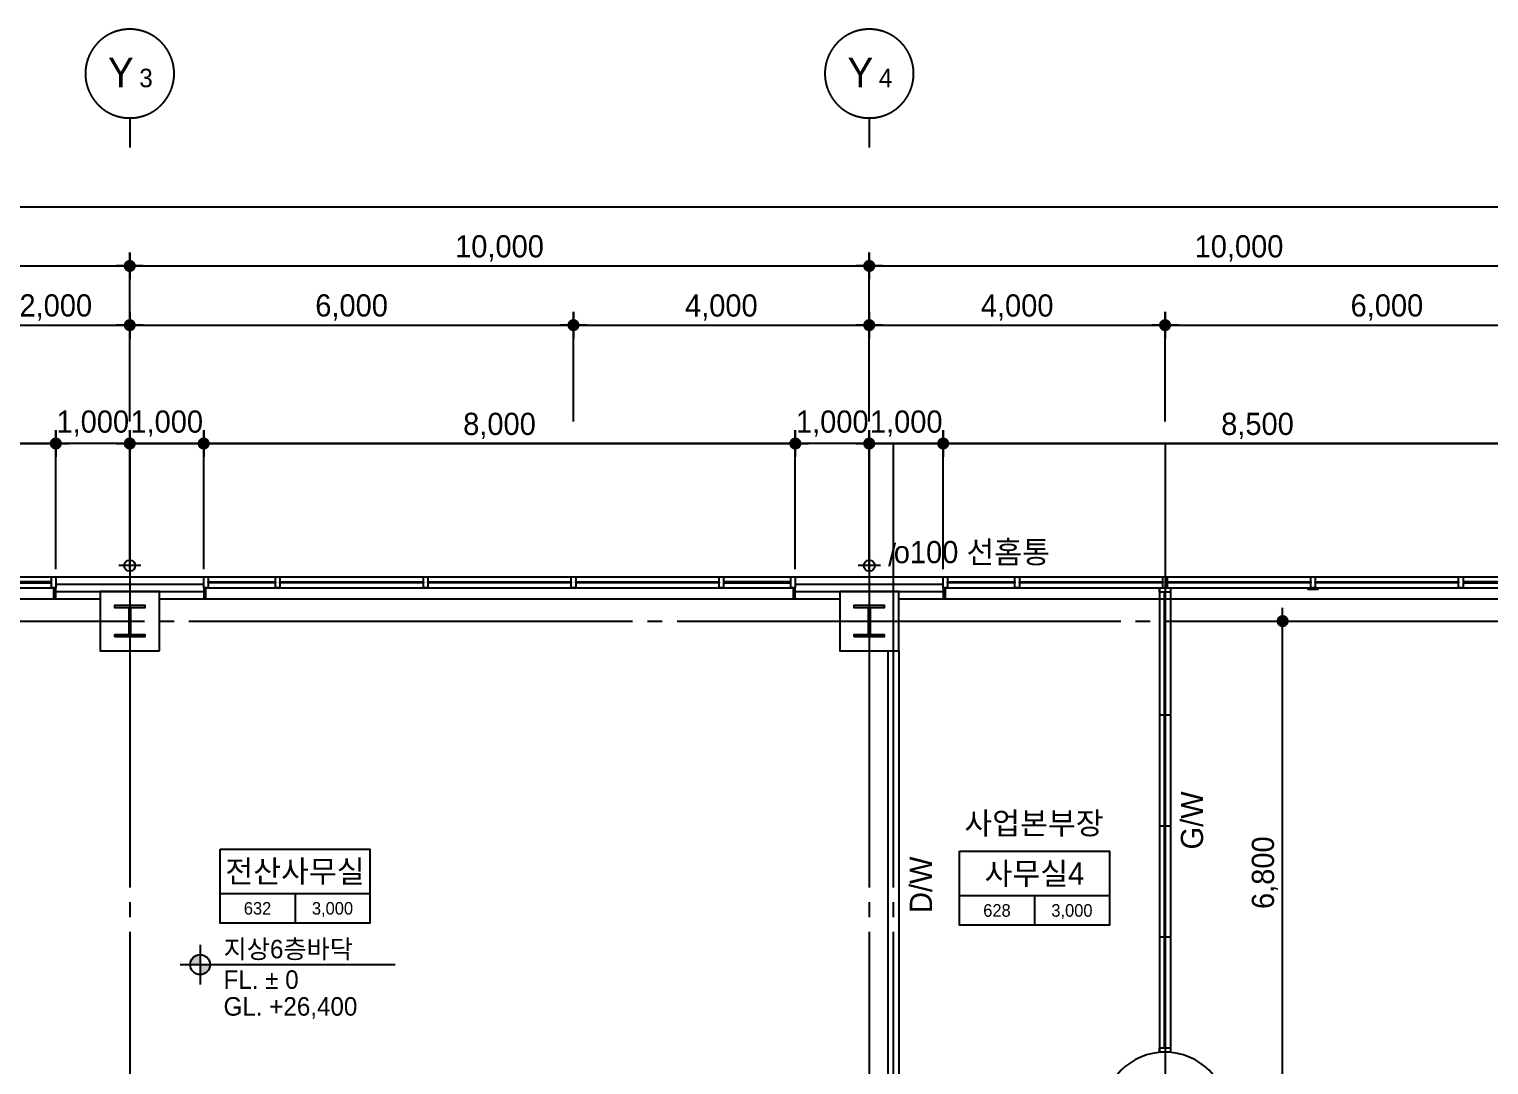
# Model space of a CAD drawing. Extents: x 14411873 to 14490035, y -1804798 to -1750552.
# Drawn here: x 14428513 to 14448251, y -1767545 to -1753549 of the extents above; entities that cross this region are included whole.
import ezdxf
from ezdxf.enums import TextEntityAlignment as Align

# ---------------------------------------------------------------- set-up
doc = ezdxf.new("R2010")
doc.units = 0
doc.header["$LTSCALE"] = 100
doc.header["$MEASUREMENT"] = 0
doc.header["$PDSIZE"] = -10
doc.linetypes.add('CEN', pattern=[66, 60, -2, 2, -2])
doc.layers.get('0').update_dxf_attribs({"linetype": 'CONTINUOUS'})
doc.layers.get('Defpoints').update_dxf_attribs({"linetype": 'CONTINUOUS'})
for name, color, linetype in [('0-내벽고정식', 7, 'CONTINUOUS'), ('4WID', 4, 'CONTINUOUS'), ('AXIS', 7, 'CEN'), ('CEN', 1, 'CEN'), ('COL', 2, 'CONTINUOUS'), ('col2', 3, 'CONTINUOUS'), ('DIM', 7, 'CONTINUOUS'), ('LEVEL-1', 4, 'CONTINUOUS'), ('TEXT', 2, 'CONTINUOUS'), ('TEXT1', 7, 'CONTINUOUS'), ('WALL-UNKNOWN', 3, 'CONTINUOUS'), ('WID', 4, 'CONTINUOUS'), ('WINE', 8, 'CONTINUOUS'), ('우수드레인', 8, 'CONTINUOUS')]:
    doc.layers.add(name, color=color, linetype=linetype)
doc.styles.add('HY울를도M', font='HYWULM.TTF')
doc.styles.add('굴림', font='H2HDRM.TTF')
doc.styles.add('돋음', font='Dotum.ttf', dxfattribs={"height": 3})
doc.dimstyles.new('DIM100', dxfattribs={"dimtxt": 300, "dimasz": 120, "dimexe": 1, "dimexo": 100, "dimgap": 60, "dimtad": 1, "dimdec": 4, "dimzin": 0, "dimdsep": 46, "dimlunit": 6, "dimtxsty": '굴림', "dimblk": 'DOTT', "dimcen": 0.09, "dimadec": 0, "dimazin": 0, "dimtfac": 1, "dimtdec": 4, "dimtofl": 0, "dimtmove": 2, "dimatfit": 2, "dimldrblk": 'DOTT', "dimfxl": 1, "dimtolj": 1, "dimtzin": 0, "dimarcsym": 0})
doc.dimstyles.new('DIM50', dxfattribs={"dimscale": 50, "dimtxt": 3, "dimasz": 1.2, "dimexe": 1, "dimexo": 1, "dimgap": 0.6, "dimtad": 1, "dimdec": 4, "dimzin": 0, "dimdsep": 46, "dimlunit": 6, "dimtxsty": '굴림', "dimblk": 'DOTT', "dimcen": 0.09, "dimadec": 0, "dimazin": 0, "dimtfac": 1, "dimtdec": 4, "dimtofl": 0, "dimtmove": 2, "dimatfit": 2, "dimldrblk": 'DOTT', "dimfxl": 1, "dimtolj": 1, "dimtzin": 0, "dimarcsym": 0})

# ---------------------------------------------------------------- blocks, each defined once
blk = doc.blocks.new('DOTT')
for p, q in [((-1.5, 0), (1.5, 0)), ((0, 1.5), (0, -1.5))]:
    blk.add_line(p, q)
at = {"color": 6, "const_width": 0.68}
blk.add_lwpolyline([(-0.34, 0, 1), (0.34, 0, 1)], format="xyb", close=True, dxfattribs=at)
blk = doc.blocks.new('*D23')
at = {"layer": 'Defpoints', "color": 0, "lineweight": -3}
for p in [(14479873, -1755949), (14419873, -1759149), (14479873, -1759149)]:
    blk.add_point(p, dxfattribs=at)
at = {"layer": 'DIM', "color": 7, "lineweight": -2}
for p, q in [((14419873, -1758849), (14419873, -1755849)), ((14479873, -1758849), (14479873, -1755849)), ((14419993, -1755949), (14479753, -1755949))]:
    blk.add_line(p, q, dxfattribs=at)
at = {"layer": 'DIM', "color": 7, "lineweight": -2, "xscale": 120, "yscale": 120, "zscale": 120, "rotation": 180}
blk.add_blockref('DOTT', (14419873, -1755949), dxfattribs=at)
at = {"layer": 'DIM', "color": 7, "lineweight": -2, "xscale": 120, "yscale": 120, "zscale": 120}
blk.add_blockref('DOTT', (14479873, -1755949), dxfattribs=at)
at = {"layer": 'DIM', "color": 3, "insert": (14449873, -1755710), "char_height": 300, "attachment_point": 5, "style": '굴림'}
blk.add_mtext('\\A1;60,000', dxfattribs=at)
blk = doc.blocks.new('*D24')
at = {"layer": 'Defpoints', "color": 0, "lineweight": -3}
for p in [(14429873, -1756749), (14419873, -1759149), (14429873, -1759149)]:
    blk.add_point(p, dxfattribs=at)
at = {"layer": 'DIM', "color": 7, "lineweight": -2}
for p, q in [((14419873, -1758849), (14419873, -1756649)), ((14429873, -1758849), (14429873, -1756649)), ((14419993, -1756749), (14429753, -1756749))]:
    blk.add_line(p, q, dxfattribs=at)
at = {"layer": 'DIM', "color": 7, "lineweight": -2, "xscale": 120, "yscale": 120, "zscale": 120, "rotation": 180}
blk.add_blockref('DOTT', (14419873, -1756749), dxfattribs=at)
at = {"layer": 'DIM', "color": 7, "lineweight": -2, "xscale": 120, "yscale": 120, "zscale": 120}
blk.add_blockref('DOTT', (14429873, -1756749), dxfattribs=at)
at = {"layer": 'DIM', "color": 3, "insert": (14424873, -1756511), "char_height": 300, "attachment_point": 5, "style": '굴림'}
blk.add_mtext('\\A1;10,000', dxfattribs=at)
blk = doc.blocks.new('*D25')
at = {"layer": 'Defpoints', "color": 0, "lineweight": -3}
for p in [(14439873, -1756749), (14429873, -1759149), (14439873, -1759149)]:
    blk.add_point(p, dxfattribs=at)
at = {"layer": 'DIM', "color": 7, "lineweight": -2}
for p, q in [((14429873, -1758849), (14429873, -1756649)), ((14439873, -1758849), (14439873, -1756649)), ((14429993, -1756749), (14439753, -1756749))]:
    blk.add_line(p, q, dxfattribs=at)
at = {"layer": 'DIM', "color": 7, "lineweight": -2, "xscale": 120, "yscale": 120, "zscale": 120, "rotation": 180}
blk.add_blockref('DOTT', (14429873, -1756749), dxfattribs=at)
at = {"layer": 'DIM', "color": 7, "lineweight": -2, "xscale": 120, "yscale": 120, "zscale": 120}
blk.add_blockref('DOTT', (14439873, -1756749), dxfattribs=at)
at = {"layer": 'DIM', "color": 3, "insert": (14434873, -1756511), "char_height": 300, "attachment_point": 5, "style": '굴림'}
blk.add_mtext('\\A1;10,000', dxfattribs=at)
blk = doc.blocks.new('*D26')
at = {"layer": 'Defpoints', "color": 0, "lineweight": -3}
for p in [(14449873, -1756749), (14439873, -1759149), (14449873, -1759149)]:
    blk.add_point(p, dxfattribs=at)
at = {"layer": 'DIM', "color": 7, "lineweight": -2}
for p, q in [((14439873, -1758849), (14439873, -1756649)), ((14449873, -1758849), (14449873, -1756649)), ((14439993, -1756749), (14449753, -1756749))]:
    blk.add_line(p, q, dxfattribs=at)
at = {"layer": 'DIM', "color": 7, "lineweight": -2, "xscale": 120, "yscale": 120, "zscale": 120, "rotation": 180}
blk.add_blockref('DOTT', (14439873, -1756749), dxfattribs=at)
at = {"layer": 'DIM', "color": 7, "lineweight": -2, "xscale": 120, "yscale": 120, "zscale": 120}
blk.add_blockref('DOTT', (14449873, -1756749), dxfattribs=at)
at = {"layer": 'DIM', "color": 3, "insert": (14444873, -1756511), "char_height": 300, "attachment_point": 5, "style": '굴림'}
blk.add_mtext('\\A1;10,000', dxfattribs=at)
blk = doc.blocks.new('BOMBOM_S')
at = {"color": 7}
blk.add_line((0, 0.4), (0, 0), dxfattribs=at)
blk.add_lwpolyline([(-0.6, 1, 1), (0.6, 1, 1), (-0.6, 1, 1)], format="xyb", dxfattribs=at)
at = {"color": 1, "style": '돋음'}
for tag, p, height in [('X', (-0.295, 0.816), 0.4), ('N', (0.129, 0.816), 0.25)]:
    blk.add_attdef(tag, p, '', height=height, dxfattribs=at)
blk = doc.blocks.new('*D58')
at = {"layer": 'Defpoints', "color": 0, "lineweight": -3, "ltscale": 3}
for p in [(14449373, -1759149), (14440873, -1760949), (14449373, -1760949)]:
    blk.add_point(p, dxfattribs=at)
at = {"layer": 'DIM', "color": 7, "lineweight": -2, "ltscale": 3}
for p, q in [((14440873, -1760849), (14440873, -1759148)), ((14440993, -1759149), (14449253, -1759149)), ((14449373, -1760849), (14449373, -1759148))]:
    blk.add_line(p, q, dxfattribs=at)
at = {"layer": 'DIM', "color": 7, "lineweight": -2, "ltscale": 3, "xscale": 120, "yscale": 120, "zscale": 120, "rotation": 180}
blk.add_blockref('DOTT', (14440873, -1759149), dxfattribs=at)
at = {"layer": 'DIM', "color": 7, "lineweight": -2, "ltscale": 3, "xscale": 120, "yscale": 120, "zscale": 120}
blk.add_blockref('DOTT', (14449373, -1759149), dxfattribs=at)
at = {"layer": 'DIM', "color": 3, "ltscale": 3, "insert": (14445123, -1758911), "char_height": 300, "attachment_point": 5, "style": '굴림'}
blk.add_mtext('\\A1;8,500', dxfattribs=at)
blk = doc.blocks.new('aw-8000-300')
at = {"layer": 'WID'}
for points in [[(0, 0), (60, 0), (60, -150), (0, -150)], [(970, 0), (1030, 0), (1030, -150), (970, -150)], [(2970, 0), (3030, 0), (3030, -150), (2970, -150)], [(4970, 0), (5030, 0), (5030, -150), (4970, -150)], [(6970, 0), (7030, 0), (7030, -150), (6970, -150)], [(7940, 0), (8000, 0), (8000, -150), (7940, -150)], [(0, -300), (30, -300), (30, -150), (0, -150)], [(970, -69), (970, -81), (60, -81), (60, -69)], [(2970, -69), (2970, -81), (1030, -81), (1030, -69)], [(4970, -69), (4970, -81), (3030, -81), (3030, -69)], [(6970, -69), (6970, -81), (5030, -81), (5030, -69)], [(7030, -69), (7030, -81), (7940, -81), (7940, -69)], [(7970, -300), (8000, -300), (8000, -150), (7970, -150)]]:
    blk.add_lwpolyline(points, close=True, dxfattribs=at)
at = {"layer": 'WINE'}
for p, q in [((0, 0), (8000, 0)), ((0, -150), (8000, -150)), ((0, -300), (8000, -300))]:
    blk.add_line(p, q, dxfattribs=at)
blk = doc.blocks.new('*D60')
at = {"layer": 'Defpoints', "color": 0, "lineweight": -3, "ltscale": 3}
for p in [(14428873, -1759149), (14420873, -1760949), (14428873, -1760949)]:
    blk.add_point(p, dxfattribs=at)
at = {"layer": 'DIM', "color": 7, "lineweight": -2, "ltscale": 3}
for p, q in [((14420873, -1760849), (14420873, -1759148)), ((14420993, -1759149), (14428753, -1759149)), ((14428873, -1760849), (14428873, -1759148))]:
    blk.add_line(p, q, dxfattribs=at)
at = {"layer": 'DIM', "color": 7, "lineweight": -2, "ltscale": 3, "xscale": 120, "yscale": 120, "zscale": 120, "rotation": 180}
blk.add_blockref('DOTT', (14420873, -1759149), dxfattribs=at)
at = {"layer": 'DIM', "color": 7, "lineweight": -2, "ltscale": 3, "xscale": 120, "yscale": 120, "zscale": 120}
blk.add_blockref('DOTT', (14428873, -1759149), dxfattribs=at)
at = {"layer": 'DIM', "color": 3, "ltscale": 3, "insert": (14424873, -1758911), "char_height": 300, "attachment_point": 5, "style": '굴림'}
blk.add_mtext('\\A1;8,000', dxfattribs=at)
blk = doc.blocks.new('*D62')
at = {"layer": 'Defpoints', "color": 0, "lineweight": -3, "ltscale": 3}
for p in [(14428873, -1759149), (14428873, -1760949), (14429873, -1760949)]:
    blk.add_point(p, dxfattribs=at)
at = {"layer": 'DIM', "color": 7, "lineweight": -2, "ltscale": 3}
for p, q in [((14428873, -1760849), (14428873, -1759148)), ((14429753, -1759149), (14428993, -1759149)), ((14429873, -1760849), (14429873, -1759148))]:
    blk.add_line(p, q, dxfattribs=at)
at = {"layer": 'DIM', "color": 7, "lineweight": -2, "ltscale": 3, "xscale": 120, "yscale": 120, "zscale": 120, "rotation": 180}
blk.add_blockref('DOTT', (14428873, -1759149), dxfattribs=at)
at = {"layer": 'DIM', "color": 7, "lineweight": -2, "ltscale": 3, "xscale": 120, "yscale": 120, "zscale": 120}
blk.add_blockref('DOTT', (14429873, -1759149), dxfattribs=at)
at = {"layer": 'DIM', "color": 3, "ltscale": 3, "insert": (14429373, -1758880), "char_height": 300, "attachment_point": 5, "style": '굴림'}
blk.add_mtext('\\A1;1,000', dxfattribs=at)
blk = doc.blocks.new('*D63')
at = {"layer": 'Defpoints', "color": 0, "lineweight": -3, "ltscale": 3}
for p in [(14438873, -1759149), (14430873, -1760949), (14438873, -1760949)]:
    blk.add_point(p, dxfattribs=at)
at = {"layer": 'DIM', "color": 7, "lineweight": -2, "ltscale": 3}
for p, q in [((14430873, -1760849), (14430873, -1759148)), ((14430993, -1759149), (14438753, -1759149)), ((14438873, -1760849), (14438873, -1759148))]:
    blk.add_line(p, q, dxfattribs=at)
at = {"layer": 'DIM', "color": 7, "lineweight": -2, "ltscale": 3, "xscale": 120, "yscale": 120, "zscale": 120, "rotation": 180}
blk.add_blockref('DOTT', (14430873, -1759149), dxfattribs=at)
at = {"layer": 'DIM', "color": 7, "lineweight": -2, "ltscale": 3, "xscale": 120, "yscale": 120, "zscale": 120}
blk.add_blockref('DOTT', (14438873, -1759149), dxfattribs=at)
at = {"layer": 'DIM', "color": 3, "ltscale": 3, "insert": (14434873, -1758911), "char_height": 300, "attachment_point": 5, "style": '굴림'}
blk.add_mtext('\\A1;8,000', dxfattribs=at)
blk = doc.blocks.new('*D64')
at = {"layer": 'Defpoints', "color": 0, "lineweight": -3, "ltscale": 3}
for p in [(14430873, -1759149), (14429873, -1760949), (14430873, -1760949)]:
    blk.add_point(p, dxfattribs=at)
at = {"layer": 'DIM', "color": 7, "lineweight": -2, "ltscale": 3}
for p, q in [((14429873, -1760849), (14429873, -1759148)), ((14429993, -1759149), (14430753, -1759149)), ((14430873, -1760849), (14430873, -1759148))]:
    blk.add_line(p, q, dxfattribs=at)
at = {"layer": 'DIM', "color": 7, "lineweight": -2, "ltscale": 3, "xscale": 120, "yscale": 120, "zscale": 120, "rotation": 180}
blk.add_blockref('DOTT', (14429873, -1759149), dxfattribs=at)
at = {"layer": 'DIM', "color": 7, "lineweight": -2, "ltscale": 3, "xscale": 120, "yscale": 120, "zscale": 120}
blk.add_blockref('DOTT', (14430873, -1759149), dxfattribs=at)
at = {"layer": 'DIM', "color": 3, "ltscale": 3, "insert": (14430373, -1758880), "char_height": 300, "attachment_point": 5, "style": '굴림'}
blk.add_mtext('\\A1;1,000', dxfattribs=at)
blk = doc.blocks.new('*D65')
at = {"layer": 'Defpoints', "color": 0, "lineweight": -3, "ltscale": 3}
for p in [(14438873, -1759149), (14438873, -1760949), (14439873, -1760949)]:
    blk.add_point(p, dxfattribs=at)
at = {"layer": 'DIM', "color": 7, "lineweight": -2, "ltscale": 3}
for p, q in [((14438873, -1760849), (14438873, -1759148)), ((14439753, -1759149), (14438993, -1759149)), ((14439873, -1760849), (14439873, -1759148))]:
    blk.add_line(p, q, dxfattribs=at)
at = {"layer": 'DIM', "color": 7, "lineweight": -2, "ltscale": 3, "xscale": 120, "yscale": 120, "zscale": 120, "rotation": 180}
blk.add_blockref('DOTT', (14438873, -1759149), dxfattribs=at)
at = {"layer": 'DIM', "color": 7, "lineweight": -2, "ltscale": 3, "xscale": 120, "yscale": 120, "zscale": 120}
blk.add_blockref('DOTT', (14439873, -1759149), dxfattribs=at)
at = {"layer": 'DIM', "color": 3, "ltscale": 3, "insert": (14439373, -1758880), "char_height": 300, "attachment_point": 5, "style": '굴림'}
blk.add_mtext('\\A1;1,000', dxfattribs=at)
blk = doc.blocks.new('*D66')
at = {"layer": 'Defpoints', "color": 0, "lineweight": -3, "ltscale": 3}
for p in [(14440873, -1759149), (14439873, -1760949), (14440873, -1760949)]:
    blk.add_point(p, dxfattribs=at)
at = {"layer": 'DIM', "color": 7, "lineweight": -2, "ltscale": 3}
for p, q in [((14439873, -1760849), (14439873, -1759148)), ((14439993, -1759149), (14440753, -1759149)), ((14440873, -1760849), (14440873, -1759148))]:
    blk.add_line(p, q, dxfattribs=at)
at = {"layer": 'DIM', "color": 7, "lineweight": -2, "ltscale": 3, "xscale": 120, "yscale": 120, "zscale": 120, "rotation": 180}
blk.add_blockref('DOTT', (14439873, -1759149), dxfattribs=at)
at = {"layer": 'DIM', "color": 7, "lineweight": -2, "ltscale": 3, "xscale": 120, "yscale": 120, "zscale": 120}
blk.add_blockref('DOTT', (14440873, -1759149), dxfattribs=at)
at = {"layer": 'DIM', "color": 3, "ltscale": 3, "insert": (14440373, -1758880), "char_height": 300, "attachment_point": 5, "style": '굴림'}
blk.add_mtext('\\A1;1,000', dxfattribs=at)
blk = doc.blocks.new('aw-8500-300')
at = {"layer": 'WID'}
for points in [[(0, 0), (60, 0), (60, -150), (0, -150)], [(970, 0), (1030, 0), (1030, -150), (970, -150)], [(2970, 0), (3030, 0), (3030, -150), (2970, -150)], [(4970, 0), (5030, 0), (5030, -150), (4970, -150)], [(6970, 0), (7030, 0), (7030, -150), (6970, -150)], [(8440, 0), (8500, 0), (8500, -150), (8440, -150)], [(0, -300), (30, -300), (30, -150), (0, -150)], [(970, -69), (970, -81), (60, -81), (60, -69)], [(2970, -69), (2970, -81), (1030, -81), (1030, -69)], [(4970, -69), (4970, -81), (3030, -81), (3030, -69)], [(6970, -69), (6970, -81), (5030, -81), (5030, -69)], [(7030, -69), (7030, -81), (8440, -81), (8440, -69)], [(8470, -300), (8500, -300), (8500, -150), (8470, -150)]]:
    blk.add_lwpolyline(points, close=True, dxfattribs=at)
at = {"layer": 'WINE'}
for p, q in [((0, 0), (8500, 0)), ((0, -150), (8500, -150)), ((0, -300), (8500, -300))]:
    blk.add_line(p, q, dxfattribs=at)
blk = doc.blocks.new('*D175')
at = {"layer": 'Defpoints', "color": 0, "lineweight": -3}
for p in [(14449873, -1757549), (14443873, -1759149), (14449873, -1759148)]:
    blk.add_point(p, dxfattribs=at)
at = {"layer": 'DIM', "color": 7, "lineweight": -2}
for p, q in [((14443873, -1758849), (14443873, -1757449)), ((14443993, -1757549), (14449753, -1757549)), ((14449873, -1758848), (14449873, -1757449))]:
    blk.add_line(p, q, dxfattribs=at)
at = {"layer": 'DIM', "color": 7, "lineweight": -2, "xscale": 120, "yscale": 120, "zscale": 120, "rotation": 180}
blk.add_blockref('DOTT', (14443873, -1757549), dxfattribs=at)
at = {"layer": 'DIM', "color": 7, "lineweight": -2, "xscale": 120, "yscale": 120, "zscale": 120}
blk.add_blockref('DOTT', (14449873, -1757549), dxfattribs=at)
at = {"layer": 'DIM', "color": 3, "insert": (14446873, -1757310), "char_height": 300, "attachment_point": 5, "style": '굴림'}
blk.add_mtext('\\A1;6,000', dxfattribs=at)
blk = doc.blocks.new('*D176')
at = {"layer": 'Defpoints', "color": 0, "lineweight": -3}
for p in [(14443873, -1757549), (14439873, -1759149), (14443873, -1759149)]:
    blk.add_point(p, dxfattribs=at)
at = {"layer": 'DIM', "color": 7, "lineweight": -2}
for p, q in [((14439873, -1758849), (14439873, -1757449)), ((14439993, -1757549), (14443753, -1757549)), ((14443873, -1758849), (14443873, -1757449))]:
    blk.add_line(p, q, dxfattribs=at)
at = {"layer": 'DIM', "color": 7, "lineweight": -2, "xscale": 120, "yscale": 120, "zscale": 120, "rotation": 180}
blk.add_blockref('DOTT', (14439873, -1757549), dxfattribs=at)
at = {"layer": 'DIM', "color": 7, "lineweight": -2, "xscale": 120, "yscale": 120, "zscale": 120}
blk.add_blockref('DOTT', (14443873, -1757549), dxfattribs=at)
at = {"layer": 'DIM', "color": 3, "insert": (14441873, -1757311), "char_height": 300, "attachment_point": 5, "style": '굴림'}
blk.add_mtext('\\A1;4,000', dxfattribs=at)
blk = doc.blocks.new('TT1')
at = {"layer": 'TEXT1'}
for p, q in [((-1013, -600), (1013, -600)), ((0, -600), (0, -1000))]:
    blk.add_line(p, q, dxfattribs=at)
blk.add_lwpolyline([(-1013, 0), (1013, 0), (1013, -1000), (-1013, -1000)], close=True, dxfattribs=at)
blk = doc.blocks.new('*D178')
at = {"layer": 'Defpoints', "color": 0, "lineweight": -3}
for p in [(14444438, -1761549), (14445463, -1761549), (14444438, -1768349)]:
    blk.add_point(p, dxfattribs=at)
at = {"layer": 'DIM', "color": 7, "lineweight": -2}
for p, q in [((14444738, -1761549), (14445563, -1761549)), ((14445463, -1768229), (14445463, -1761669)), ((14444738, -1768349), (14445563, -1768349))]:
    blk.add_line(p, q, dxfattribs=at)
at = {"layer": 'DIM', "color": 7, "lineweight": -2, "xscale": 120, "yscale": 120, "zscale": 120}
for p, rotation in [((14445463, -1761549), 90), ((14445463, -1768349), 270)]:
    blk.add_blockref('DOTT', p, dxfattribs=dict(at, rotation=rotation))
at = {"layer": 'DIM', "color": 3, "insert": (14445224, -1764949), "char_height": 300, "attachment_point": 5, "rotation": 90, "style": '굴림'}
blk.add_mtext('\\A1;6,800', dxfattribs=at)
blk = doc.blocks.new('*D183')
at = {"layer": 'Defpoints', "color": 0, "lineweight": -3}
for p in [(14439873, -1757549), (14439873, -1758969), (14435873, -1759149)]:
    blk.add_point(p, dxfattribs=at)
at = {"layer": 'DIM', "color": 7, "lineweight": -2}
for p, q in [((14435873, -1758849), (14435873, -1757449)), ((14435993, -1757549), (14439753, -1757549)), ((14439873, -1758669), (14439873, -1757449))]:
    blk.add_line(p, q, dxfattribs=at)
at = {"layer": 'DIM', "color": 7, "lineweight": -2, "xscale": 120, "yscale": 120, "zscale": 120, "rotation": 180}
blk.add_blockref('DOTT', (14435873, -1757549), dxfattribs=at)
at = {"layer": 'DIM', "color": 7, "lineweight": -2, "xscale": 120, "yscale": 120, "zscale": 120}
blk.add_blockref('DOTT', (14439873, -1757549), dxfattribs=at)
at = {"layer": 'DIM', "color": 3, "insert": (14437873, -1757311), "char_height": 300, "attachment_point": 5, "style": '굴림'}
blk.add_mtext('\\A1;4,000', dxfattribs=at)
blk = doc.blocks.new('*D184')
at = {"layer": 'Defpoints', "color": 0, "lineweight": -3}
for p in [(14435873, -1757549), (14429873, -1758969), (14435873, -1759149)]:
    blk.add_point(p, dxfattribs=at)
at = {"layer": 'DIM', "color": 7, "lineweight": -2}
for p, q in [((14429873, -1758669), (14429873, -1757449)), ((14429993, -1757549), (14435753, -1757549)), ((14435873, -1758849), (14435873, -1757449))]:
    blk.add_line(p, q, dxfattribs=at)
at = {"layer": 'DIM', "color": 7, "lineweight": -2, "xscale": 120, "yscale": 120, "zscale": 120, "rotation": 180}
blk.add_blockref('DOTT', (14429873, -1757549), dxfattribs=at)
at = {"layer": 'DIM', "color": 7, "lineweight": -2, "xscale": 120, "yscale": 120, "zscale": 120}
blk.add_blockref('DOTT', (14435873, -1757549), dxfattribs=at)
at = {"layer": 'DIM', "color": 3, "insert": (14432873, -1757310), "char_height": 300, "attachment_point": 5, "style": '굴림'}
blk.add_mtext('\\A1;6,000', dxfattribs=at)
blk = doc.blocks.new('*D185')
at = {"layer": 'Defpoints', "color": 0, "lineweight": -3}
for p in [(14429873, -1757549), (14429873, -1758969), (14427873, -1759149)]:
    blk.add_point(p, dxfattribs=at)
at = {"layer": 'DIM', "color": 7, "lineweight": -2}
for p, q in [((14427873, -1758849), (14427873, -1757449)), ((14427993, -1757549), (14429753, -1757549)), ((14429873, -1758669), (14429873, -1757449))]:
    blk.add_line(p, q, dxfattribs=at)
at = {"layer": 'DIM', "color": 7, "lineweight": -2, "xscale": 120, "yscale": 120, "zscale": 120, "rotation": 180}
blk.add_blockref('DOTT', (14427873, -1757549), dxfattribs=at)
at = {"layer": 'DIM', "color": 7, "lineweight": -2, "xscale": 120, "yscale": 120, "zscale": 120}
blk.add_blockref('DOTT', (14429873, -1757549), dxfattribs=at)
at = {"layer": 'DIM', "color": 3, "insert": (14428873, -1757310), "char_height": 300, "attachment_point": 5, "style": '굴림'}
blk.add_mtext('\\A1;2,000', dxfattribs=at)

msp = doc.modelspace()

# ---------------------------------------------------------------- hatches: boundary and pattern name
at = {"layer": 'LEVEL-1'}
h = msp.add_hatch(color=256, dxfattribs=at)
h.paths.add_polyline_path([(14430824.38844, -1766191.33816), (14430824.38844, -1766056.93951, 0.4142135624), (14430689.98978, -1766191.33816)])
h.paths.add_polyline_path([(14430824.38844, -1766191.33816), (14430824.38844, -1766325.73682, 0.4142135624), (14430958.78709, -1766191.33816)])

# ---------------------------------------------------------------- linework, layer by layer
at = {"layer": '0-내벽고정식'}
for p, q in [((14445798.21251, -1761119.19177), (14445948.21251, -1761119.19177)), ((14428873.21251, -1761249.19177), (14429473.21251, -1761249.19177)), ((14430273.21251, -1761249.19177), (14430873.21251, -1761249.19177)), ((14438873.21251, -1761249.19177), (14439473.21251, -1761249.19177)), ((14440273.21251, -1761249.19177), (14440873.21251, -1761249.19177)), ((14440123.21251, -1761949.19177), (14440123.21251, -1774099.19177)), ((14440273.21251, -1761949.19177), (14440273.21251, -1774099.19177))]:
    msp.add_line(p, q, dxfattribs=at)
at = {"layer": '4WID', "lineweight": -3, "ltscale": 200}
for p, q in [((14435798.21251, -1761099.19177), (14435798.21251, -1761099.19177)), ((14435798.21251, -1761099.19177), (14435948.21251, -1761099.19177)), ((14443798.21251, -1761099.19177), (14443948.21251, -1761099.19177)), ((14443798.21251, -1762814.19177), (14443948.21251, -1762814.19177)), ((14443798.21251, -1764314.19177), (14443948.21251, -1764314.19177)), ((14443798.21251, -1765814.19177), (14443948.21251, -1765814.19177)), ((14443798.21251, -1767314.19177), (14443948.21251, -1767314.19177))]:
    msp.add_line(p, q, dxfattribs=at)
at = {"layer": 'CEN', "linetype": 'CEN'}
for p, q in [((14429873.21251, -1759149.19177), (14429873.21251, -1799049.19177)), ((14439873.21251, -1759149.19177), (14439873.21251, -1799049.19177)), ((14440198.21251, -1759149.1912), (14440198.21251, -1774939.861)), ((14443873.21251, -1759149.1912), (14443873.21251, -1774939.861)), ((14417473.21251, -1761549.19177), (14481473.21251, -1761549.19177))]:
    msp.add_line(p, q, dxfattribs=at)
at = {"layer": 'COL'}
for points in [[(14430273.21251, -1761949.19177), (14430273.21251, -1761149.19177), (14429473.21251, -1761149.19177), (14429473.21251, -1761949.19177)], [(14440273.21251, -1761949.19177), (14440273.21251, -1761149.19177), (14439473.21251, -1761149.19177), (14439473.21251, -1761949.19177)]]:
    msp.add_lwpolyline(points, close=True, dxfattribs=at)
at = {"layer": 'col2'}
for points in [[(14429669.71251, -1761763.19177), (14429669.71251, -1761728.19177), (14429863.21251, -1761728.19177), (14429863.21251, -1761370.19177), (14429669.71251, -1761370.19177), (14429669.71251, -1761335.19177), (14430076.71251, -1761335.19177), (14430076.71251, -1761370.19177), (14429883.21251, -1761370.19177), (14429883.21251, -1761728.19177), (14430076.71251, -1761728.19177), (14430076.71251, -1761763.19177)], [(14439669.71251, -1761763.19177), (14439669.71251, -1761728.19177), (14439863.21251, -1761728.19177), (14439863.21251, -1761370.19177), (14439669.71251, -1761370.19177), (14439669.71251, -1761335.19177), (14440076.71251, -1761335.19177), (14440076.71251, -1761370.19177), (14439883.21251, -1761370.19177), (14439883.21251, -1761728.19177), (14440076.71251, -1761728.19177), (14440076.71251, -1761763.19177)]]:
    msp.add_lwpolyline(points, close=True, dxfattribs=at)
at = {"layer": 'Defpoints', "color": 76}
msp.add_lwpolyline([(14417473.21251, -1799049.19177), (14481473.21251, -1799049.19177), (14481473.21251, -1759149.19177), (14417473.21251, -1759149.19177)], close=True, dxfattribs=at)
at = {"layer": 'LEVEL-1'}
for p, q in [((14430824.3956, -1765922.54085), (14430824.3956, -1766460.13548)), ((14430555.59113, -1766191.33816), (14433459.9462, -1766191.33816))]:
    msp.add_line(p, q, dxfattribs=at)
msp.add_circle((14430824.38844, -1766191.33816), 134.39866, dxfattribs=at)
at = {"layer": 'WALL-UNKNOWN', "color": 4}
for p, q in [((14428873.21251, -1760949.19177), (14430873.21251, -1760949.19177)), ((14438873.21251, -1760949.19177), (14440873.21251, -1760949.19177)), ((14428873.21251, -1761049.19177), (14430873.21251, -1761049.19177)), ((14428873.21251, -1761149.19177), (14430873.21251, -1761149.19177)), ((14438873.21251, -1761049.19177), (14440873.21251, -1761049.19177)), ((14438873.21251, -1761149.19177), (14440873.21251, -1761149.19177))]:
    msp.add_line(p, q, dxfattribs=at)
at = {"layer": 'WID'}
for p, q in [((14443867.21251, -1767314.19177), (14443867.21251, -1761159.19177)), ((14443879.21251, -1767314.19177), (14443879.21251, -1761159.19177))]:
    msp.add_line(p, q, dxfattribs=at)
for points in [[(14443798.21251, -1761099.19177), (14443948.21251, -1761099.19177), (14443948.21251, -1761159.19177), (14443798.21251, -1761159.19177)], [(14443798.21251, -1767314.19177), (14443948.21251, -1767314.19177), (14443948.21251, -1767374.19177), (14443798.21251, -1767374.19177)]]:
    msp.add_lwpolyline(points, close=True, dxfattribs=at)
msp.add_arc((14443873.21251, -1768214.19177), 840, 0, 180, dxfattribs=at)
at = {"layer": 'WINE'}
for p, q in [((14443798.21251, -1761099.19177), (14443798.21251, -1767377.54669)), ((14443948.21251, -1761099.19177), (14443948.21251, -1767377.54669))]:
    msp.add_line(p, q, dxfattribs=at)
at = {"layer": '우수드레인', "color": 1, "ltscale": 2}
for p, q in [((14429873.21251, -1760649.19177), (14429873.21251, -1760949.19177)), ((14429873.21251, -1760699.19177), (14429873.21251, -1760899.19177)), ((14439873.21251, -1760649.19177), (14439873.21251, -1760949.19177)), ((14439873.21251, -1760699.19177), (14439873.21251, -1760899.19177)), ((14430023.21251, -1760799.19177), (14429723.21251, -1760799.19177)), ((14429973.21251, -1760799.19177), (14429773.21251, -1760799.19177)), ((14440023.21251, -1760799.19177), (14439723.21251, -1760799.19177)), ((14439973.21251, -1760799.19177), (14439773.21251, -1760799.19177))]:
    msp.add_line(p, q, dxfattribs=at)
at = {"layer": '우수드레인', "color": 7, "ltscale": 2}
for centre in [(14429873.21251, -1760799.19177), (14439873.21251, -1760799.19177)]:
    msp.add_circle(centre, 75, dxfattribs=at)

# ---------------------------------------------------------------- block references
at = {"layer": 'AXIS', "xscale": 1000, "yscale": 1000, "zscale": 1000}
for p, values in [((14429873.21251, -1755149.19177), {'X': 'Y', 'N': '3'}), ((14439873.21251, -1755149.19177), {'X': 'Y', 'N': '4'})]:
    msp.add_blockref('BOMBOM_S', p, dxfattribs=at).add_auto_attribs(values)
at = {"layer": 'TEXT1'}
for p in [(14432107.66493, -1764630.45514), (14442106.81497, -1764659.3178)]:
    msp.add_blockref('TT1', p, dxfattribs=at)
at = {"layer": 'WID'}
for name, p in [('aw-8000-300', (14420873.21251, -1760949.19177)), ('aw-8000-300', (14430873.21251, -1760949.19177)), ('aw-8500-300', (14440873.21251, -1760949.19177))]:
    msp.add_blockref(name, p, dxfattribs=at)

# ---------------------------------------------------------------- texts
at = {"layer": 'TEXT', "style": 'HY울를도M'}
for s, p in [('지상6층바닥', (14431141.50754, -1766105.95075)), ('FL. %%p 0', (14431141.50754, -1766518.91667)), ('GL. +26,400', (14431141.50754, -1766881.27852))]:
    msp.add_text(s, height=250, dxfattribs=at).set_placement(p)
at = {"layer": 'TEXT1', "style": 'HY울를도M'}
for s, p in [('/', (14440182.80956, -1760646.75628)), ('o100 선홈통', (14441260.80956, -1760609.75628))]:
    msp.add_text(s, height=300, dxfattribs=at).set_placement(p, align=Align.MIDDLE)
for s, p in [('G/W', (14444386.98806, -1764242.41137)), ('D/W', (14440720.80097, -1765112.3129))]:
    msp.add_text(s, height=300, rotation=90, dxfattribs=at).set_placement(p, align=Align.CENTER)
for s, p in [('사업본부장', (14442100.40451, -1764429.67123)), ('전산사무실', (14432107.66493, -1765081.24521)), ('사무실4', (14442106.81497, -1765110.10787))]:
    msp.add_text(s, height=300, dxfattribs=at).set_placement(p, align=Align.CENTER)
at = {"layer": 'TEXT1', "color": 2, "style": 'HY울를도M'}
for s, p in [('632', (14431600.91697, -1765430.37514)), ('628', (14441600.06702, -1765459.2378))]:
    msp.add_text(s, height=170, dxfattribs=at).set_placement(p, align=Align.MIDDLE_CENTER)
at = {"layer": 'TEXT1', "style": 'HY울를도M'}
for p in [(14432614.41288, -1765430.37514), (14442613.56293, -1765459.2378)]:
    msp.add_text('3,000', height=170, dxfattribs=at).set_placement(p, align=Align.MIDDLE_CENTER)

# ---------------------------------------------------------------- dimensions: what is measured, and where the dimension line sits
at = {"layer": 'DIM'}
for base, p1, p2, picture, middle in [((14479873.2125148997, -1755949.19177466), (14419873.2125148997, -1759149.19177466), (14479873.2125148997, -1759149.19177466), '*D23', (14449873.2125148997, -1755710.153550246)), ((14429873.21251, -1756749.19177), (14419873.21251, -1759149.19177), (14429873.21251, -1759149.19177), '*D24', (14424873.21251, -1756510.52346)), ((14439873.21251, -1756749.19177), (14429873.21251, -1759149.19177), (14439873.21251, -1759149.19177), '*D25', (14434873.21251, -1756510.52346)), ((14449873.21251, -1756749.19177), (14439873.21251, -1759149.19177), (14449873.21251, -1759149.19177), '*D26', (14444873.21251, -1756510.52346)), ((14429873.21251, -1757549.1912), (14427873.21251, -1759149.1912), (14429873.21251, -1758969.19177), '*D185', (14428873.21251, -1757310.15297)), ((14435873.21251, -1757549.19177), (14429873.21251, -1758969.19177), (14435873.21251, -1759149.19177), '*D184', (14432873.21251, -1757310.15355)), ((14439873.21251, -1757549.19177), (14435873.21251, -1759149.19177), (14439873.21251, -1758969.19177), '*D183', (14437873.21251, -1757310.52346)), ((14443873.21251, -1757549.19177), (14439873.21251, -1759149.19177), (14443873.21251, -1759149.19177), '*D176', (14441873.21251, -1757310.52346)), ((14449873.21251, -1757549.19177), (14443873.21251, -1759149.19177), (14449873.21251, -1759148.19177), '*D175', (14446873.21251, -1757310.15355))]:
    dim = msp.add_linear_dim(base=base, p1=p1, p2=p2, dimstyle='DIM50', override={"dimscale": 100, "dimexo": 3}, dxfattribs=at)
    dim.commit()
    dim.dimension.update_dxf_attribs({"geometry": picture, "text_midpoint": middle})
at = {"layer": 'DIM', "ltscale": 3}
for base, p1, p2, picture, middle in [((14428873.21251, -1759149.19177), (14420873.21251, -1760949.19177), (14428873.21251, -1760949.19177), '*D60', (14424873.21251, -1758910.52346)), ((14430873.21251, -1759149.19177), (14429873.21251, -1760949.19177), (14430873.21251, -1760949.19177), '*D64', (14430373.21251, -1758879.52346)), ((14438873.21251, -1759149.19177), (14430873.21251, -1760949.19177), (14438873.21251, -1760949.19177), '*D63', (14434873.21251, -1758910.52346)), ((14440873.21251, -1759149.19177), (14439873.21251, -1760949.19177), (14440873.21251, -1760949.19177), '*D66', (14440373.21251, -1758879.52346)), ((14449373.21251, -1759149.19177), (14440873.21251, -1760949.19177), (14449373.21251, -1760949.19177), '*D58', (14445123.21251, -1758910.52346))]:
    dim = msp.add_linear_dim(base=base, p1=p1, p2=p2, dimstyle='DIM100', dxfattribs=at)
    dim.commit()
    dim.dimension.update_dxf_attribs({"geometry": picture, "text_midpoint": middle})
for base, p1, p2, picture, middle in [((14428873.21251, -1759149.19177), (14429873.21251, -1760949.19177), (14428873.21251, -1760949.19177), '*D62', (14429373.21251, -1758879.52346)), ((14438873.21251, -1759149.19177), (14439873.21251, -1760949.19177), (14438873.21251, -1760949.19177), '*D65', (14439373.21251, -1758879.52346))]:
    dim = msp.add_linear_dim(base=base, p1=p1, p2=p2, angle=180, dimstyle='DIM100', dxfattribs=at)
    dim.commit()
    dim.dimension.update_dxf_attribs({"geometry": picture, "text_midpoint": middle})
at = {"layer": 'DIM'}
dim = msp.add_linear_dim(base=(14445463.35042, -1761549.19177), p1=(14444438.35042, -1768349.19177), p2=(14444438.35042, -1761549.19177), angle=90, dimstyle='DIM50', override={"dimscale": 100, "dimexo": 3}, dxfattribs=at)
dim.commit()
dim.dimension.update_dxf_attribs({"geometry": '*D178', "text_midpoint": (14445224.31219, -1764949.19177)})

doc.saveas('drawing.dxf')
